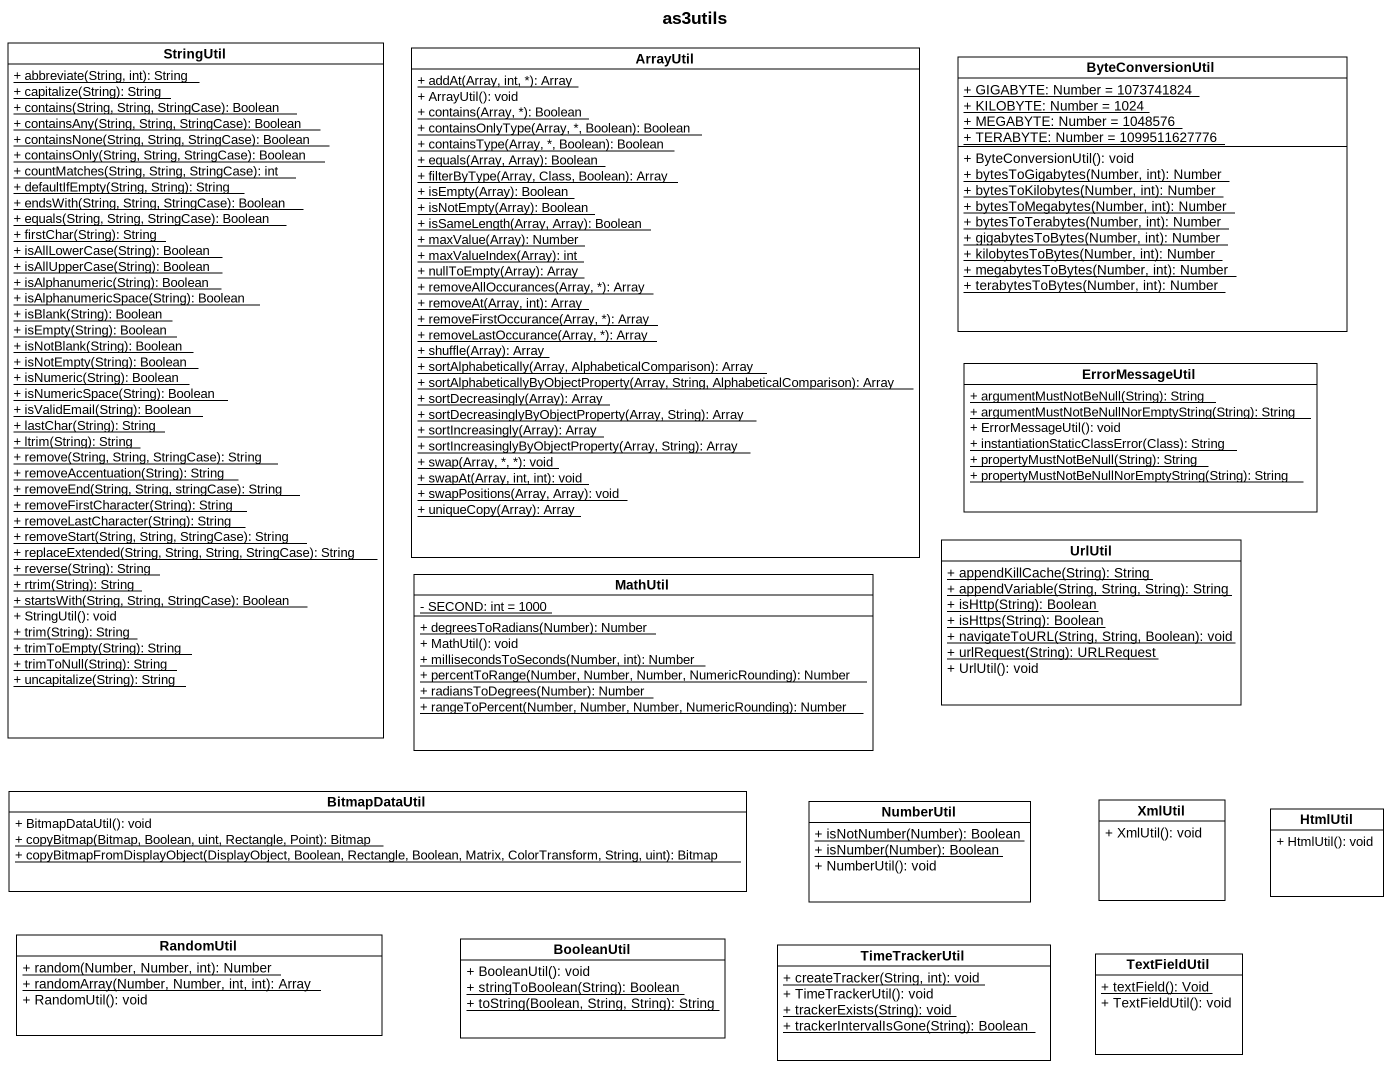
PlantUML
@startuml
title as3utils
hide circle
hide empty members
skinparam classAttributeIconSize 0
class StringUtil {
  {static} + abbreviate(String, int): String
  {static} + capitalize(String): String
  {static} + contains(String, String, StringCase): Boolean
  {static} + containsAny(String, String, StringCase): Boolean
  {static} + containsNone(String, String, StringCase): Boolean
  {static} + containsOnly(String, String, StringCase): Boolean
  {static} + countMatches(String, String, StringCase): int
  {static} + defaultIfEmpty(String, String): String
  {static} + endsWith(String, String, StringCase): Boolean
  {static} + equals(String, String, StringCase): Boolean
  {static} + firstChar(String): String
  {static} + isAllLowerCase(String): Boolean
  {static} + isAllUpperCase(String): Boolean
  {static} + isAlphanumeric(String): Boolean
  {static} + isAlphanumericSpace(String): Boolean
  {static} + isBlank(String): Boolean
  {static} + isEmpty(String): Boolean
  {static} + isNotBlank(String): Boolean
  {static} + isNotEmpty(String): Boolean
  {static} + isNumeric(String): Boolean
  {static} + isNumericSpace(String): Boolean
  {static} + isValidEmail(String): Boolean
  {static} + lastChar(String): String
  {static} + ltrim(String): String
  {static} + remove(String, String, StringCase): String
  {static} + removeAccentuation(String): String
  {static} + removeEnd(String, String, stringCase): String
  {static} + removeFirstCharacter(String): String
  {static} + removeLastCharacter(String): String
  {static} + removeStart(String, String, StringCase): String
  {static} + replaceExtended(String, String, String, StringCase): String
  {static} + reverse(String): String
  {static} + rtrim(String): String
  {static} + startsWith(String, String, StringCase): Boolean
  + StringUtil(): void
  {static} + trim(String): String
  {static} + trimToEmpty(String): String
  {static} + trimToNull(String): String
  {static} + uncapitalize(String): String
}
class ArrayUtil {
  {static} + addAt(Array, int, *): Array
  + ArrayUtil(): void
  {static} + contains(Array, *): Boolean
  {static} + containsOnlyType(Array, *, Boolean): Boolean
  {static} + containsType(Array, *, Boolean): Boolean
  {static} + equals(Array, Array): Boolean
  {static} + filterByType(Array, Class, Boolean): Array
  {static} + isEmpty(Array): Boolean
  {static} + isNotEmpty(Array): Boolean
  {static} + isSameLength(Array, Array): Boolean
  {static} + maxValue(Array): Number
  {static} + maxValueIndex(Array): int
  {static} + nullToEmpty(Array): Array
  {static} + removeAllOccurances(Array, *): Array
  {static} + removeAt(Array, int): Array
  {static} + removeFirstOccurance(Array, *): Array
  {static} + removeLastOccurance(Array, *): Array
  {static} + shuffle(Array): Array
  {static} + sortAlphabetically(Array, AlphabeticalComparison): Array
  {static} + sortAlphabeticallyByObjectProperty(Array, String, AlphabeticalComparison): Array
  {static} + sortDecreasingly(Array): Array
  {static} + sortDecreasinglyByObjectProperty(Array, String): Array
  {static} + sortIncreasingly(Array): Array
  {static} + sortIncreasinglyByObjectProperty(Array, String): Array
  {static} + swap(Array, *, *): void
  {static} + swapAt(Array, int, int): void
  {static} + swapPositions(Array, Array): void
  {static} + uniqueCopy(Array): Array
}
class ByteConversionUtil {
  {static} + GIGABYTE: Number = 1073741824
  {static} + KILOBYTE: Number = 1024
  {static} + MEGABYTE: Number = 1048576
  {static} + TERABYTE: Number = 1099511627776
  + ByteConversionUtil(): void
  {static} + bytesToGigabytes(Number, int): Number
  {static} + bytesToKilobytes(Number, int): Number
  {static} + bytesToMegabytes(Number, int): Number
  {static} + bytesToTerabytes(Number, int): Number
  {static} + gigabytesToBytes(Number, int): Number
  {static} + kilobytesToBytes(Number, int): Number
  {static} + megabytesToBytes(Number, int): Number
  {static} + terabytesToBytes(Number, int): Number
}
class ErrorMessageUtil {
  {static} + argumentMustNotBeNull(String): String
  {static} + argumentMustNotBeNullNorEmptyString(String): String
  + ErrorMessageUtil(): void
  {static} + instantiationStaticClassError(Class): String
  {static} + propertyMustNotBeNull(String): String
  {static} + propertyMustNotBeNullNorEmptyString(String): String
}
class MathUtil {
  {static} - SECOND: int = 1000
  {static} + degreesToRadians(Number): Number
  + MathUtil(): void
  {static} + millisecondsToSeconds(Number, int): Number
  {static} + percentToRange(Number, Number, Number, NumericRounding): Number
  {static} + radiansToDegrees(Number): Number
  {static} + rangeToPercent(Number, Number, Number, NumericRounding): Number
}
class UrlUtil {
  {static} + appendKillCache(String): String
  {static} + appendVariable(String, String, String): String
  {static} + isHttp(String): Boolean
  {static} + isHttps(String): Boolean
  {static} + navigateToURL(String, String, Boolean): void
  {static} + urlRequest(String): URLRequest
  + UrlUtil(): void
}
class BitmapDataUtil {
  + BitmapDataUtil(): void
  {static} + copyBitmap(Bitmap, Boolean, uint, Rectangle, Point): Bitmap
  {static} + copyBitmapFromDisplayObject(DisplayObject, Boolean, Rectangle, Boolean, Matrix, ColorTransform, String, uint): Bitmap
}
class NumberUtil {
  {static} + isNotNumber(Number): Boolean
  {static} + isNumber(Number): Boolean
  + NumberUtil(): void
}
class XmlUtil {
  + XmlUtil(): void
}
class HtmlUtil {
  + HtmlUtil(): void
}
class RandomUtil {
  {static} + random(Number, Number, int): Number
  {static} + randomArray(Number, Number, int, int): Array
  + RandomUtil(): void
}
class BooleanUtil {
  + BooleanUtil(): void
  {static} + stringToBoolean(String): Boolean
  {static} + toString(Boolean, String, String): String
}
class TimeTrackerUtil {
  {static} + createTracker(String, int): void
  + TimeTrackerUtil(): void
  {static} + trackerExists(String): void
  {static} + trackerIntervalIsGone(String): Boolean
}
class TextFieldUtil {
  {static} + textField(): Void
  + TextFieldUtil(): void
}
@enduml
